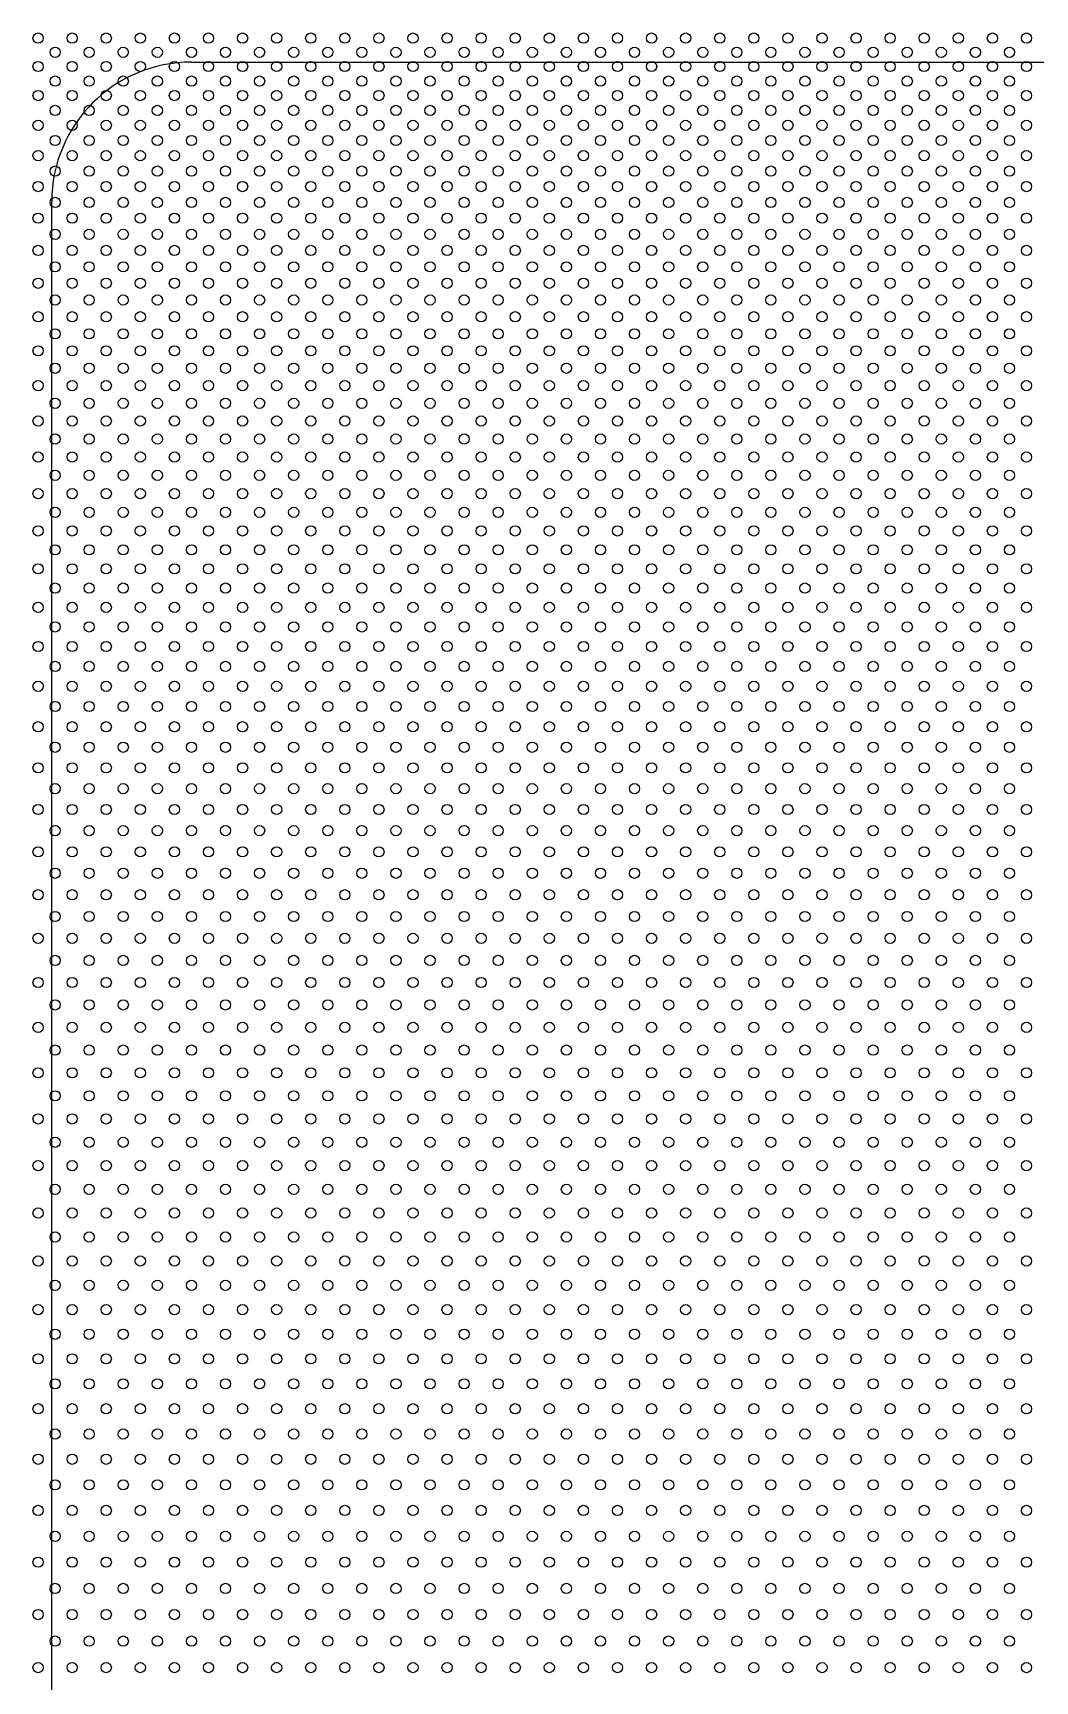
# Model space of a CAD drawing. Header units: millimetres. Extents: x -29.1 to 30.1, y -47.6 to 48.5.
# Drawn here: x -29.15 to 0.25, y 0.1 to 48.45 of the extents above; entities that cross this region are included whole.
import ezdxf

# ---------------------------------------------------------------- set-up
doc = ezdxf.new("R2010")
doc.units = ezdxf.units.MM

msp = doc.modelspace()

# ---------------------------------------------------------------- linework, layer by layer
at = {"color": 7, "linetype": 'Continuous'}
for p, q in [((-24.5, 47.6), (25.5, 47.6)), ((-28.6, -38.5), (-28.6, 43.5))]:
    msp.add_line(p, q, dxfattribs=at)
for centre in [(-29, 48.304), (-28, 48.304), (-27, 48.304), (-26, 48.304), (-25, 48.304), (-24, 48.304), (-23, 48.304), (-22, 48.304), (-21, 48.304), (-20, 48.304), (-19, 48.304), (-18, 48.304), (-17, 48.304), (-16, 48.304), (-15, 48.304), (-14, 48.304), (-13, 48.304), (-12, 48.304), (-11, 48.304), (-10, 48.304), (-9, 48.304), (-8, 48.304), (-7, 48.304), (-6, 48.304), (-5, 48.304), (-4, 48.304), (-3, 48.304), (-2, 48.304), (-1, 48.304), (0, 48.304), (-28.5, 47.88675), (-27.5, 47.88675), (-26.5, 47.88675), (-25.5, 47.88675), (-24.5, 47.88675), (-23.5, 47.88675), (-22.5, 47.88675), (-21.5, 47.88675), (-20.5, 47.88675), (-19.5, 47.88675), (-18.5, 47.88675), (-17.5, 47.88675), (-16.5, 47.88675), (-15.5, 47.88675), (-14.5, 47.88675), (-13.5, 47.88675), (-12.5, 47.88675), (-11.5, 47.88675), (-10.5, 47.88675), (-9.5, 47.88675), (-8.5, 47.88675), (-7.5, 47.88675), (-6.5, 47.88675), (-5.5, 47.88675), (-4.5, 47.88675), (-3.5, 47.88675), (-2.5, 47.88675), (-1.5, 47.88675), (-0.5, 47.88675), (-29, 47.4695), (-28, 47.4695), (-27, 47.4695), (-26, 47.4695), (-25, 47.4695), (-24, 47.4695), (-23, 47.4695), (-22, 47.4695), (-21, 47.4695), (-20, 47.4695), (-19, 47.4695), (-18, 47.4695), (-17, 47.4695), (-16, 47.4695), (-15, 47.4695), (-14, 47.4695), (-13, 47.4695), (-12, 47.4695), (-11, 47.4695), (-10, 47.4695), (-9, 47.4695), (-8, 47.4695), (-7, 47.4695), (-6, 47.4695), (-5, 47.4695), (-4, 47.4695), (-3, 47.4695), (-2, 47.4695), (-1, 47.4695), (0, 47.4695), (-28.5, 47.043), (-27.5, 47.043), (-26.5, 47.043), (-25.5, 47.043), (-24.5, 47.043), (-23.5, 47.043), (-22.5, 47.043), (-21.5, 47.043), (-20.5, 47.043), (-19.5, 47.043), (-18.5, 47.043), (-17.5, 47.043), (-16.5, 47.043), (-15.5, 47.043), (-14.5, 47.043), (-13.5, 47.043), (-12.5, 47.043), (-11.5, 47.043), (-10.5, 47.043), (-9.5, 47.043), (-8.5, 47.043), (-7.5, 47.043), (-6.5, 47.043), (-5.5, 47.043), (-4.5, 47.043), (-3.5, 47.043), (-2.5, 47.043), (-1.5, 47.043), (-0.5, 47.043), (-29, 46.6165), (-28, 46.6165), (-27, 46.6165), (-26, 46.6165), (-25, 46.6165), (-24, 46.6165), (-23, 46.6165), (-22, 46.6165), (-21, 46.6165), (-20, 46.6165), (-19, 46.6165), (-18, 46.6165), (-17, 46.6165), (-16, 46.6165), (-15, 46.6165), (-14, 46.6165), (-13, 46.6165), (-12, 46.6165), (-11, 46.6165), (-10, 46.6165), (-9, 46.6165), (-8, 46.6165), (-7, 46.6165), (-6, 46.6165), (-5, 46.6165), (-4, 46.6165), (-3, 46.6165), (-2, 46.6165), (-1, 46.6165), (0, 46.6165), (-28.5, 46.18075), (-27.5, 46.18075), (-26.5, 46.18075), (-25.5, 46.18075), (-24.5, 46.18075), (-23.5, 46.18075), (-22.5, 46.18075), (-21.5, 46.18075), (-20.5, 46.18075), (-19.5, 46.18075), (-18.5, 46.18075), (-17.5, 46.18075), (-16.5, 46.18075), (-15.5, 46.18075), (-14.5, 46.18075), (-13.5, 46.18075), (-12.5, 46.18075), (-11.5, 46.18075), (-10.5, 46.18075), (-9.5, 46.18075), (-8.5, 46.18075), (-7.5, 46.18075), (-6.5, 46.18075), (-5.5, 46.18075), (-4.5, 46.18075), (-3.5, 46.18075), (-2.5, 46.18075), (-1.5, 46.18075), (-0.5, 46.18075), (-29, 45.745), (-28, 45.745), (-27, 45.745), (-26, 45.745), (-25, 45.745), (-24, 45.745), (-23, 45.745), (-22, 45.745), (-21, 45.745), (-20, 45.745), (-19, 45.745), (-18, 45.745), (-17, 45.745), (-16, 45.745), (-15, 45.745), (-14, 45.745), (-13, 45.745), (-12, 45.745), (-11, 45.745), (-10, 45.745), (-9, 45.745), (-8, 45.745), (-7, 45.745), (-6, 45.745), (-5, 45.745), (-4, 45.745), (-3, 45.745), (-2, 45.745), (-1, 45.745), (0, 45.745), (-29, 44.855), (-28.5, 45.3), (-28, 44.855), (-27.5, 45.3), (-27, 44.855), (-26.5, 45.3), (-26, 44.855), (-25.5, 45.3), (-25, 44.855), (-24.5, 45.3), (-24, 44.855), (-23.5, 45.3), (-23, 44.855), (-22.5, 45.3), (-22, 44.855), (-21.5, 45.3), (-21, 44.855), (-20.5, 45.3), (-20, 44.855), (-19.5, 45.3), (-19, 44.855), (-18.5, 45.3), (-18, 44.855), (-17.5, 45.3), (-17, 44.855), (-16.5, 45.3), (-16, 44.855), (-15.5, 45.3), (-15, 44.855), (-14.5, 45.3), (-14, 44.855), (-13.5, 45.3), (-13, 44.855), (-12.5, 45.3), (-12, 44.855), (-11.5, 45.3), (-11, 44.855), (-10.5, 45.3), (-10, 44.855), (-9.5, 45.3), (-9, 44.855), (-8.5, 45.3), (-8, 44.855), (-7.5, 45.3), (-7, 44.855), (-6.5, 45.3), (-6, 44.855), (-5.5, 45.3), (-5, 44.855), (-4.5, 45.3), (-4, 44.855), (-3.5, 45.3), (-3, 44.855), (-2.5, 45.3), (-2, 44.855), (-1.5, 45.3), (-1, 44.855), (-0.5, 45.3), (0, 44.855), (-28.5, 44.40075), (-27.5, 44.40075), (-26.5, 44.40075), (-25.5, 44.40075), (-24.5, 44.40075), (-23.5, 44.40075), (-22.5, 44.40075), (-21.5, 44.40075), (-20.5, 44.40075), (-19.5, 44.40075), (-18.5, 44.40075), (-17.5, 44.40075), (-16.5, 44.40075), (-15.5, 44.40075), (-14.5, 44.40075), (-13.5, 44.40075), (-12.5, 44.40075), (-11.5, 44.40075), (-10.5, 44.40075), (-9.5, 44.40075), (-8.5, 44.40075), (-7.5, 44.40075), (-6.5, 44.40075), (-5.5, 44.40075), (-4.5, 44.40075), (-3.5, 44.40075), (-2.5, 44.40075), (-1.5, 44.40075), (-0.5, 44.40075), (-29, 43.9465), (-28, 43.9465), (-27, 43.9465), (-26, 43.9465), (-25, 43.9465), (-24, 43.9465), (-23, 43.9465), (-22, 43.9465), (-21, 43.9465), (-20, 43.9465), (-19, 43.9465), (-18, 43.9465), (-17, 43.9465), (-16, 43.9465), (-15, 43.9465), (-14, 43.9465), (-13, 43.9465), (-12, 43.9465), (-11, 43.9465), (-10, 43.9465), (-9, 43.9465), (-8, 43.9465), (-7, 43.9465), (-6, 43.9465), (-5, 43.9465), (-4, 43.9465), (-3, 43.9465), (-2, 43.9465), (-1, 43.9465), (0, 43.9465), (-28.5, 43.483), (-27.5, 43.483), (-26.5, 43.483), (-25.5, 43.483), (-24.5, 43.483), (-23.5, 43.483), (-22.5, 43.483), (-21.5, 43.483), (-20.5, 43.483), (-19.5, 43.483), (-18.5, 43.483), (-17.5, 43.483), (-16.5, 43.483), (-15.5, 43.483), (-14.5, 43.483), (-13.5, 43.483), (-12.5, 43.483), (-11.5, 43.483), (-10.5, 43.483), (-9.5, 43.483), (-8.5, 43.483), (-7.5, 43.483), (-6.5, 43.483), (-5.5, 43.483), (-4.5, 43.483), (-3.5, 43.483), (-2.5, 43.483), (-1.5, 43.483), (-0.5, 43.483), (-29, 43.0195), (-28, 43.0195), (-27, 43.0195), (-26, 43.0195), (-25, 43.0195), (-24, 43.0195), (-23, 43.0195), (-22, 43.0195), (-21, 43.0195), (-20, 43.0195), (-19, 43.0195), (-18, 43.0195), (-17, 43.0195), (-16, 43.0195), (-15, 43.0195), (-14, 43.0195), (-13, 43.0195), (-12, 43.0195), (-11, 43.0195), (-10, 43.0195), (-9, 43.0195), (-8, 43.0195), (-7, 43.0195), (-6, 43.0195), (-5, 43.0195), (-4, 43.0195), (-3, 43.0195), (-2, 43.0195), (-1, 43.0195), (0, 43.0195), (-28.5, 42.54675), (-27.5, 42.54675), (-26.5, 42.54675), (-25.5, 42.54675), (-24.5, 42.54675), (-23.5, 42.54675), (-22.5, 42.54675), (-21.5, 42.54675), (-20.5, 42.54675), (-19.5, 42.54675), (-18.5, 42.54675), (-17.5, 42.54675), (-16.5, 42.54675), (-15.5, 42.54675), (-14.5, 42.54675), (-13.5, 42.54675), (-12.5, 42.54675), (-11.5, 42.54675), (-10.5, 42.54675), (-9.5, 42.54675), (-8.5, 42.54675), (-7.5, 42.54675), (-6.5, 42.54675), (-5.5, 42.54675), (-4.5, 42.54675), (-3.5, 42.54675), (-2.5, 42.54675), (-1.5, 42.54675), (-0.5, 42.54675), (-29, 42.074), (-28, 42.074), (-27, 42.074), (-26, 42.074), (-25, 42.074), (-24, 42.074), (-23, 42.074), (-22, 42.074), (-21, 42.074), (-20, 42.074), (-19, 42.074), (-18, 42.074), (-17, 42.074), (-16, 42.074), (-15, 42.074), (-14, 42.074), (-13, 42.074), (-12, 42.074), (-11, 42.074), (-10, 42.074), (-9, 42.074), (-8, 42.074), (-7, 42.074), (-6, 42.074), (-5, 42.074), (-4, 42.074), (-3, 42.074), (-2, 42.074), (-1, 42.074), (0, 42.074), (-28.5, 41.592), (-27.5, 41.592), (-26.5, 41.592), (-25.5, 41.592), (-24.5, 41.592), (-23.5, 41.592), (-22.5, 41.592), (-21.5, 41.592), (-20.5, 41.592), (-19.5, 41.592), (-18.5, 41.592), (-17.5, 41.592), (-16.5, 41.592), (-15.5, 41.592), (-14.5, 41.592), (-13.5, 41.592), (-12.5, 41.592), (-11.5, 41.592), (-10.5, 41.592), (-9.5, 41.592), (-8.5, 41.592), (-7.5, 41.592), (-6.5, 41.592), (-5.5, 41.592), (-4.5, 41.592), (-3.5, 41.592), (-2.5, 41.592), (-1.5, 41.592), (-0.5, 41.592), (-29, 41.11), (-28, 41.11), (-27, 41.11), (-26, 41.11), (-25, 41.11), (-24, 41.11), (-23, 41.11), (-22, 41.11), (-21, 41.11), (-20, 41.11), (-19, 41.11), (-18, 41.11), (-17, 41.11), (-16, 41.11), (-15, 41.11), (-14, 41.11), (-13, 41.11), (-12, 41.11), (-11, 41.11), (-10, 41.11), (-9, 41.11), (-8, 41.11), (-7, 41.11), (-6, 41.11), (-5, 41.11), (-4, 41.11), (-3, 41.11), (-2, 41.11), (-1, 41.11), (0, 41.11), (-28.5, 40.61875), (-27.5, 40.61875), (-26.5, 40.61875), (-25.5, 40.61875), (-24.5, 40.61875), (-23.5, 40.61875), (-22.5, 40.61875), (-21.5, 40.61875), (-20.5, 40.61875), (-19.5, 40.61875), (-18.5, 40.61875), (-17.5, 40.61875), (-16.5, 40.61875), (-15.5, 40.61875), (-14.5, 40.61875), (-13.5, 40.61875), (-12.5, 40.61875), (-11.5, 40.61875), (-10.5, 40.61875), (-9.5, 40.61875), (-8.5, 40.61875), (-7.5, 40.61875), (-6.5, 40.61875), (-5.5, 40.61875), (-4.5, 40.61875), (-3.5, 40.61875), (-2.5, 40.61875), (-1.5, 40.61875), (-0.5, 40.61875), (-29, 40.1275), (-28, 40.1275), (-27, 40.1275), (-26, 40.1275), (-25, 40.1275), (-24, 40.1275), (-23, 40.1275), (-22, 40.1275), (-21, 40.1275), (-20, 40.1275), (-19, 40.1275), (-18, 40.1275), (-17, 40.1275), (-16, 40.1275), (-15, 40.1275), (-14, 40.1275), (-13, 40.1275), (-12, 40.1275), (-11, 40.1275), (-10, 40.1275), (-9, 40.1275), (-8, 40.1275), (-7, 40.1275), (-6, 40.1275), (-5, 40.1275), (-4, 40.1275), (-3, 40.1275), (-2, 40.1275), (-1, 40.1275), (0, 40.1275), (-28.5, 39.627), (-27.5, 39.627), (-26.5, 39.627), (-25.5, 39.627), (-24.5, 39.627), (-23.5, 39.627), (-22.5, 39.627), (-21.5, 39.627), (-20.5, 39.627), (-19.5, 39.627), (-18.5, 39.627), (-17.5, 39.627), (-16.5, 39.627), (-15.5, 39.627), (-14.5, 39.627), (-13.5, 39.627), (-12.5, 39.627), (-11.5, 39.627), (-10.5, 39.627), (-9.5, 39.627), (-8.5, 39.627), (-7.5, 39.627), (-6.5, 39.627), (-5.5, 39.627), (-4.5, 39.627), (-3.5, 39.627), (-2.5, 39.627), (-1.5, 39.627), (-0.5, 39.627), (-29, 39.1265), (-28, 39.1265), (-27, 39.1265), (-26, 39.1265), (-25, 39.1265), (-24, 39.1265), (-23, 39.1265), (-22, 39.1265), (-21, 39.1265), (-20, 39.1265), (-19, 39.1265), (-18, 39.1265), (-17, 39.1265), (-16, 39.1265), (-15, 39.1265), (-14, 39.1265), (-13, 39.1265), (-12, 39.1265), (-11, 39.1265), (-10, 39.1265), (-9, 39.1265), (-8, 39.1265), (-7, 39.1265), (-6, 39.1265), (-5, 39.1265), (-4, 39.1265), (-3, 39.1265), (-2, 39.1265), (-1, 39.1265), (0, 39.1265), (-28.5, 38.61675), (-27.5, 38.61675), (-26.5, 38.61675), (-25.5, 38.61675), (-24.5, 38.61675), (-23.5, 38.61675), (-22.5, 38.61675), (-21.5, 38.61675), (-20.5, 38.61675), (-19.5, 38.61675), (-18.5, 38.61675), (-17.5, 38.61675), (-16.5, 38.61675), (-15.5, 38.61675), (-14.5, 38.61675), (-13.5, 38.61675), (-12.5, 38.61675), (-11.5, 38.61675), (-10.5, 38.61675), (-9.5, 38.61675), (-8.5, 38.61675), (-7.5, 38.61675), (-6.5, 38.61675), (-5.5, 38.61675), (-4.5, 38.61675), (-3.5, 38.61675), (-2.5, 38.61675), (-1.5, 38.61675), (-0.5, 38.61675), (-29, 38.107), (-28, 38.107), (-27, 38.107), (-26, 38.107), (-25, 38.107), (-24, 38.107), (-23, 38.107), (-22, 38.107), (-21, 38.107), (-20, 38.107), (-19, 38.107), (-18, 38.107), (-17, 38.107), (-16, 38.107), (-15, 38.107), (-14, 38.107), (-13, 38.107), (-12, 38.107), (-11, 38.107), (-10, 38.107), (-9, 38.107), (-8, 38.107), (-7, 38.107), (-6, 38.107), (-5, 38.107), (-4, 38.107), (-3, 38.107), (-2, 38.107), (-1, 38.107), (0, 38.107), (-28.5, 37.588), (-27.5, 37.588), (-26.5, 37.588), (-25.5, 37.588), (-24.5, 37.588), (-23.5, 37.588), (-22.5, 37.588), (-21.5, 37.588), (-20.5, 37.588), (-19.5, 37.588), (-18.5, 37.588), (-17.5, 37.588), (-16.5, 37.588), (-15.5, 37.588), (-14.5, 37.588), (-13.5, 37.588), (-12.5, 37.588), (-11.5, 37.588), (-10.5, 37.588), (-9.5, 37.588), (-8.5, 37.588), (-7.5, 37.588), (-6.5, 37.588), (-5.5, 37.588), (-4.5, 37.588), (-3.5, 37.588), (-2.5, 37.588), (-1.5, 37.588), (-0.5, 37.588), (-29, 37.069), (-28, 37.069), (-27, 37.069), (-26, 37.069), (-25, 37.069), (-24, 37.069), (-23, 37.069), (-22, 37.069), (-21, 37.069), (-20, 37.069), (-19, 37.069), (-18, 37.069), (-17, 37.069), (-16, 37.069), (-15, 37.069), (-14, 37.069), (-13, 37.069), (-12, 37.069), (-11, 37.069), (-10, 37.069), (-9, 37.069), (-8, 37.069), (-7, 37.069), (-6, 37.069), (-5, 37.069), (-4, 37.069), (-3, 37.069), (-2, 37.069), (-1, 37.069), (0, 37.069), (-28.5, 36.54075), (-27.5, 36.54075), (-26.5, 36.54075), (-25.5, 36.54075), (-24.5, 36.54075), (-23.5, 36.54075), (-22.5, 36.54075), (-21.5, 36.54075), (-20.5, 36.54075), (-19.5, 36.54075), (-18.5, 36.54075), (-17.5, 36.54075), (-16.5, 36.54075), (-15.5, 36.54075), (-14.5, 36.54075), (-13.5, 36.54075), (-12.5, 36.54075), (-11.5, 36.54075), (-10.5, 36.54075), (-9.5, 36.54075), (-8.5, 36.54075), (-7.5, 36.54075), (-6.5, 36.54075), (-5.5, 36.54075), (-4.5, 36.54075), (-3.5, 36.54075), (-2.5, 36.54075), (-1.5, 36.54075), (-0.5, 36.54075), (-29, 36.0125), (-28, 36.0125), (-27, 36.0125), (-26, 36.0125), (-25, 36.0125), (-24, 36.0125), (-23, 36.0125), (-22, 36.0125), (-21, 36.0125), (-20, 36.0125), (-19, 36.0125), (-18, 36.0125), (-17, 36.0125), (-16, 36.0125), (-15, 36.0125), (-14, 36.0125), (-13, 36.0125), (-12, 36.0125), (-11, 36.0125), (-10, 36.0125), (-9, 36.0125), (-8, 36.0125), (-7, 36.0125), (-6, 36.0125), (-5, 36.0125), (-4, 36.0125), (-3, 36.0125), (-2, 36.0125), (-1, 36.0125), (0, 36.0125), (-28.5, 35.475), (-27.5, 35.475), (-26.5, 35.475), (-25.5, 35.475), (-24.5, 35.475), (-23.5, 35.475), (-22.5, 35.475), (-21.5, 35.475), (-20.5, 35.475), (-19.5, 35.475), (-18.5, 35.475), (-17.5, 35.475), (-16.5, 35.475), (-15.5, 35.475), (-14.5, 35.475), (-13.5, 35.475), (-12.5, 35.475), (-11.5, 35.475), (-10.5, 35.475), (-9.5, 35.475), (-8.5, 35.475), (-7.5, 35.475), (-6.5, 35.475), (-5.5, 35.475), (-4.5, 35.475), (-3.5, 35.475), (-2.5, 35.475), (-1.5, 35.475), (-0.5, 35.475), (-29, 34.9375), (-28, 34.9375), (-27, 34.9375), (-26, 34.9375), (-25, 34.9375), (-24, 34.9375), (-23, 34.9375), (-22, 34.9375), (-21, 34.9375), (-20, 34.9375), (-19, 34.9375), (-18, 34.9375), (-17, 34.9375), (-16, 34.9375), (-15, 34.9375), (-14, 34.9375), (-13, 34.9375), (-12, 34.9375), (-11, 34.9375), (-10, 34.9375), (-9, 34.9375), (-8, 34.9375), (-7, 34.9375), (-6, 34.9375), (-5, 34.9375), (-4, 34.9375), (-3, 34.9375), (-2, 34.9375), (-1, 34.9375), (0, 34.9375), (-28.5, 34.39075), (-27.5, 34.39075), (-26.5, 34.39075), (-25.5, 34.39075), (-24.5, 34.39075), (-23.5, 34.39075), (-22.5, 34.39075), (-21.5, 34.39075), (-20.5, 34.39075), (-19.5, 34.39075), (-18.5, 34.39075), (-17.5, 34.39075), (-16.5, 34.39075), (-15.5, 34.39075), (-14.5, 34.39075), (-13.5, 34.39075), (-12.5, 34.39075), (-11.5, 34.39075), (-10.5, 34.39075), (-9.5, 34.39075), (-8.5, 34.39075), (-7.5, 34.39075), (-6.5, 34.39075), (-5.5, 34.39075), (-4.5, 34.39075), (-3.5, 34.39075), (-2.5, 34.39075), (-1.5, 34.39075), (-0.5, 34.39075), (-29, 33.844), (-28, 33.844), (-27, 33.844), (-26, 33.844), (-25, 33.844), (-24, 33.844), (-23, 33.844), (-22, 33.844), (-21, 33.844), (-20, 33.844), (-19, 33.844), (-18, 33.844), (-17, 33.844), (-16, 33.844), (-15, 33.844), (-14, 33.844), (-13, 33.844), (-12, 33.844), (-11, 33.844), (-10, 33.844), (-9, 33.844), (-8, 33.844), (-7, 33.844), (-6, 33.844), (-5, 33.844), (-4, 33.844), (-3, 33.844), (-2, 33.844), (-1, 33.844), (0, 33.844), (-28.5, 33.288), (-27.5, 33.288), (-26.5, 33.288), (-25.5, 33.288), (-24.5, 33.288), (-23.5, 33.288), (-22.5, 33.288), (-21.5, 33.288), (-20.5, 33.288), (-19.5, 33.288), (-18.5, 33.288), (-17.5, 33.288), (-16.5, 33.288), (-15.5, 33.288), (-14.5, 33.288), (-13.5, 33.288), (-12.5, 33.288), (-11.5, 33.288), (-10.5, 33.288), (-9.5, 33.288), (-8.5, 33.288), (-7.5, 33.288), (-6.5, 33.288), (-5.5, 33.288), (-4.5, 33.288), (-3.5, 33.288), (-2.5, 33.288), (-1.5, 33.288), (-0.5, 33.288), (-29, 32.732), (-28, 32.732), (-27, 32.732), (-26, 32.732), (-25, 32.732), (-24, 32.732), (-23, 32.732), (-22, 32.732), (-21, 32.732), (-20, 32.732), (-19, 32.732), (-18, 32.732), (-17, 32.732), (-16, 32.732), (-15, 32.732), (-14, 32.732), (-13, 32.732), (-12, 32.732), (-11, 32.732), (-10, 32.732), (-9, 32.732), (-8, 32.732), (-7, 32.732), (-6, 32.732), (-5, 32.732), (-4, 32.732), (-3, 32.732), (-2, 32.732), (-1, 32.732), (0, 32.732), (-28.5, 32.16675), (-27.5, 32.16675), (-26.5, 32.16675), (-25.5, 32.16675), (-24.5, 32.16675), (-23.5, 32.16675), (-22.5, 32.16675), (-21.5, 32.16675), (-20.5, 32.16675), (-19.5, 32.16675), (-18.5, 32.16675), (-17.5, 32.16675), (-16.5, 32.16675), (-15.5, 32.16675), (-14.5, 32.16675), (-13.5, 32.16675), (-12.5, 32.16675), (-11.5, 32.16675), (-10.5, 32.16675), (-9.5, 32.16675), (-8.5, 32.16675), (-7.5, 32.16675), (-6.5, 32.16675), (-5.5, 32.16675), (-4.5, 32.16675), (-3.5, 32.16675), (-2.5, 32.16675), (-1.5, 32.16675), (-0.5, 32.16675), (-29, 31.6015), (-28, 31.6015), (-27, 31.6015), (-26, 31.6015), (-25, 31.6015), (-24, 31.6015), (-23, 31.6015), (-22, 31.6015), (-21, 31.6015), (-20, 31.6015), (-19, 31.6015), (-18, 31.6015), (-17, 31.6015), (-16, 31.6015), (-15, 31.6015), (-14, 31.6015), (-13, 31.6015), (-12, 31.6015), (-11, 31.6015), (-10, 31.6015), (-9, 31.6015), (-8, 31.6015), (-7, 31.6015), (-6, 31.6015), (-5, 31.6015), (-4, 31.6015), (-3, 31.6015), (-2, 31.6015), (-1, 31.6015), (0, 31.6015), (-28.5, 31.027), (-27.5, 31.027), (-26.5, 31.027), (-25.5, 31.027), (-24.5, 31.027), (-23.5, 31.027), (-22.5, 31.027), (-21.5, 31.027), (-20.5, 31.027), (-19.5, 31.027), (-18.5, 31.027), (-17.5, 31.027), (-16.5, 31.027), (-15.5, 31.027), (-14.5, 31.027), (-13.5, 31.027), (-12.5, 31.027), (-11.5, 31.027), (-10.5, 31.027), (-9.5, 31.027), (-8.5, 31.027), (-7.5, 31.027), (-6.5, 31.027), (-5.5, 31.027), (-4.5, 31.027), (-3.5, 31.027), (-2.5, 31.027), (-1.5, 31.027), (-0.5, 31.027), (-29, 30.4525), (-28, 30.4525), (-27, 30.4525), (-26, 30.4525), (-25, 30.4525), (-24, 30.4525), (-23, 30.4525), (-22, 30.4525), (-21, 30.4525), (-20, 30.4525), (-19, 30.4525), (-18, 30.4525), (-17, 30.4525), (-16, 30.4525), (-15, 30.4525), (-14, 30.4525), (-13, 30.4525), (-12, 30.4525), (-11, 30.4525), (-10, 30.4525), (-9, 30.4525), (-8, 30.4525), (-7, 30.4525), (-6, 30.4525), (-5, 30.4525), (-4, 30.4525), (-3, 30.4525), (-2, 30.4525), (-1, 30.4525), (0, 30.4525), (-28.5, 29.86875), (-27.5, 29.86875), (-26.5, 29.86875), (-25.5, 29.86875), (-24.5, 29.86875), (-23.5, 29.86875), (-22.5, 29.86875), (-21.5, 29.86875), (-20.5, 29.86875), (-19.5, 29.86875), (-18.5, 29.86875), (-17.5, 29.86875), (-16.5, 29.86875), (-15.5, 29.86875), (-14.5, 29.86875), (-13.5, 29.86875), (-12.5, 29.86875), (-11.5, 29.86875), (-10.5, 29.86875), (-9.5, 29.86875), (-8.5, 29.86875), (-7.5, 29.86875), (-6.5, 29.86875), (-5.5, 29.86875), (-4.5, 29.86875), (-3.5, 29.86875), (-2.5, 29.86875), (-1.5, 29.86875), (-0.5, 29.86875), (-29, 29.285), (-28, 29.285), (-27, 29.285), (-26, 29.285), (-25, 29.285), (-24, 29.285), (-23, 29.285), (-22, 29.285), (-21, 29.285), (-20, 29.285), (-19, 29.285), (-18, 29.285), (-17, 29.285), (-16, 29.285), (-15, 29.285), (-14, 29.285), (-13, 29.285), (-12, 29.285), (-11, 29.285), (-10, 29.285), (-9, 29.285), (-8, 29.285), (-7, 29.285), (-6, 29.285), (-5, 29.285), (-4, 29.285), (-3, 29.285), (-2, 29.285), (-1, 29.285), (0, 29.285), (-28.5, 28.692), (-27.5, 28.692), (-26.5, 28.692), (-25.5, 28.692), (-24.5, 28.692), (-23.5, 28.692), (-22.5, 28.692), (-21.5, 28.692), (-20.5, 28.692), (-19.5, 28.692), (-18.5, 28.692), (-17.5, 28.692), (-16.5, 28.692), (-15.5, 28.692), (-14.5, 28.692), (-13.5, 28.692), (-12.5, 28.692), (-11.5, 28.692), (-10.5, 28.692), (-9.5, 28.692), (-8.5, 28.692), (-7.5, 28.692), (-6.5, 28.692), (-5.5, 28.692), (-4.5, 28.692), (-3.5, 28.692), (-2.5, 28.692), (-1.5, 28.692), (-0.5, 28.692), (-29, 28.099), (-28, 28.099), (-27, 28.099), (-26, 28.099), (-25, 28.099), (-24, 28.099), (-23, 28.099), (-22, 28.099), (-21, 28.099), (-20, 28.099), (-19, 28.099), (-18, 28.099), (-17, 28.099), (-16, 28.099), (-15, 28.099), (-14, 28.099), (-13, 28.099), (-12, 28.099), (-11, 28.099), (-10, 28.099), (-9, 28.099), (-8, 28.099), (-7, 28.099), (-6, 28.099), (-5, 28.099), (-4, 28.099), (-3, 28.099), (-2, 28.099), (-1, 28.099), (0, 28.099), (-28.5, 27.49675), (-27.5, 27.49675), (-26.5, 27.49675), (-25.5, 27.49675), (-24.5, 27.49675), (-23.5, 27.49675), (-22.5, 27.49675), (-21.5, 27.49675), (-20.5, 27.49675), (-19.5, 27.49675), (-18.5, 27.49675), (-17.5, 27.49675), (-16.5, 27.49675), (-15.5, 27.49675), (-14.5, 27.49675), (-13.5, 27.49675), (-12.5, 27.49675), (-11.5, 27.49675), (-10.5, 27.49675), (-9.5, 27.49675), (-8.5, 27.49675), (-7.5, 27.49675), (-6.5, 27.49675), (-5.5, 27.49675), (-4.5, 27.49675), (-3.5, 27.49675), (-2.5, 27.49675), (-1.5, 27.49675), (-0.5, 27.49675), (-29, 26.8945), (-28, 26.8945), (-27, 26.8945), (-26, 26.8945), (-25, 26.8945), (-24, 26.8945), (-23, 26.8945), (-22, 26.8945), (-21, 26.8945), (-20, 26.8945), (-19, 26.8945), (-18, 26.8945), (-17, 26.8945), (-16, 26.8945), (-15, 26.8945), (-14, 26.8945), (-13, 26.8945), (-12, 26.8945), (-11, 26.8945), (-10, 26.8945), (-9, 26.8945), (-8, 26.8945), (-7, 26.8945), (-6, 26.8945), (-5, 26.8945), (-4, 26.8945), (-3, 26.8945), (-2, 26.8945), (-1, 26.8945), (0, 26.8945), (-28.5, 26.283), (-27.5, 26.283), (-26.5, 26.283), (-25.5, 26.283), (-24.5, 26.283), (-23.5, 26.283), (-22.5, 26.283), (-21.5, 26.283), (-20.5, 26.283), (-19.5, 26.283), (-18.5, 26.283), (-17.5, 26.283), (-16.5, 26.283), (-15.5, 26.283), (-14.5, 26.283), (-13.5, 26.283), (-12.5, 26.283), (-11.5, 26.283), (-10.5, 26.283), (-9.5, 26.283), (-8.5, 26.283), (-7.5, 26.283), (-6.5, 26.283), (-5.5, 26.283), (-4.5, 26.283), (-3.5, 26.283), (-2.5, 26.283), (-1.5, 26.283), (-0.5, 26.283), (-29, 25.6715), (-28, 25.6715), (-27, 25.6715), (-26, 25.6715), (-25, 25.6715), (-24, 25.6715), (-23, 25.6715), (-22, 25.6715), (-21, 25.6715), (-20, 25.6715), (-19, 25.6715), (-18, 25.6715), (-17, 25.6715), (-16, 25.6715), (-15, 25.6715), (-14, 25.6715), (-13, 25.6715), (-12, 25.6715), (-11, 25.6715), (-10, 25.6715), (-9, 25.6715), (-8, 25.6715), (-7, 25.6715), (-6, 25.6715), (-5, 25.6715), (-4, 25.6715), (-3, 25.6715), (-2, 25.6715), (-1, 25.6715), (0, 25.6715), (-28.5, 25.05075), (-27.5, 25.05075), (-26.5, 25.05075), (-25.5, 25.05075), (-24.5, 25.05075), (-23.5, 25.05075), (-22.5, 25.05075), (-21.5, 25.05075), (-20.5, 25.05075), (-19.5, 25.05075), (-18.5, 25.05075), (-17.5, 25.05075), (-16.5, 25.05075), (-15.5, 25.05075), (-14.5, 25.05075), (-13.5, 25.05075), (-12.5, 25.05075), (-11.5, 25.05075), (-10.5, 25.05075), (-9.5, 25.05075), (-8.5, 25.05075), (-7.5, 25.05075), (-6.5, 25.05075), (-5.5, 25.05075), (-4.5, 25.05075), (-3.5, 25.05075), (-2.5, 25.05075), (-1.5, 25.05075), (-0.5, 25.05075), (-29, 24.43), (-28, 24.43), (-27, 24.43), (-26, 24.43), (-25, 24.43), (-24, 24.43), (-23, 24.43), (-22, 24.43), (-21, 24.43), (-20, 24.43), (-19, 24.43), (-18, 24.43), (-17, 24.43), (-16, 24.43), (-15, 24.43), (-14, 24.43), (-13, 24.43), (-12, 24.43), (-11, 24.43), (-10, 24.43), (-9, 24.43), (-8, 24.43), (-7, 24.43), (-6, 24.43), (-5, 24.43), (-4, 24.43), (-3, 24.43), (-2, 24.43), (-1, 24.43), (0, 24.43), (-28.5, 23.8), (-27.5, 23.8), (-26.5, 23.8), (-25.5, 23.8), (-24.5, 23.8), (-23.5, 23.8), (-22.5, 23.8), (-21.5, 23.8), (-20.5, 23.8), (-19.5, 23.8), (-18.5, 23.8), (-17.5, 23.8), (-16.5, 23.8), (-15.5, 23.8), (-14.5, 23.8), (-13.5, 23.8), (-12.5, 23.8), (-11.5, 23.8), (-10.5, 23.8), (-9.5, 23.8), (-8.5, 23.8), (-7.5, 23.8), (-6.5, 23.8), (-5.5, 23.8), (-4.5, 23.8), (-3.5, 23.8), (-2.5, 23.8), (-1.5, 23.8), (-0.5, 23.8), (-29, 23.17), (-28, 23.17), (-27, 23.17), (-26, 23.17), (-25, 23.17), (-24, 23.17), (-23, 23.17), (-22, 23.17), (-21, 23.17), (-20, 23.17), (-19, 23.17), (-18, 23.17), (-17, 23.17), (-16, 23.17), (-15, 23.17), (-14, 23.17), (-13, 23.17), (-12, 23.17), (-11, 23.17), (-10, 23.17), (-9, 23.17), (-8, 23.17), (-7, 23.17), (-6, 23.17), (-5, 23.17), (-4, 23.17), (-3, 23.17), (-2, 23.17), (-1, 23.17), (0, 23.17), (-28.5, 22.53075), (-27.5, 22.53075), (-26.5, 22.53075), (-25.5, 22.53075), (-24.5, 22.53075), (-23.5, 22.53075), (-22.5, 22.53075), (-21.5, 22.53075), (-20.5, 22.53075), (-19.5, 22.53075), (-18.5, 22.53075), (-17.5, 22.53075), (-16.5, 22.53075), (-15.5, 22.53075), (-14.5, 22.53075), (-13.5, 22.53075), (-12.5, 22.53075), (-11.5, 22.53075), (-10.5, 22.53075), (-9.5, 22.53075), (-8.5, 22.53075), (-7.5, 22.53075), (-6.5, 22.53075), (-5.5, 22.53075), (-4.5, 22.53075), (-3.5, 22.53075), (-2.5, 22.53075), (-1.5, 22.53075), (-0.5, 22.53075), (-29, 21.8915), (-28, 21.8915), (-27, 21.8915), (-26, 21.8915), (-25, 21.8915), (-24, 21.8915), (-23, 21.8915), (-22, 21.8915), (-21, 21.8915), (-20, 21.8915), (-19, 21.8915), (-18, 21.8915), (-17, 21.8915), (-16, 21.8915), (-15, 21.8915), (-14, 21.8915), (-13, 21.8915), (-12, 21.8915), (-11, 21.8915), (-10, 21.8915), (-9, 21.8915), (-8, 21.8915), (-7, 21.8915), (-6, 21.8915), (-5, 21.8915), (-4, 21.8915), (-3, 21.8915), (-2, 21.8915), (-1, 21.8915), (0, 21.8915), (-28.5, 21.243), (-27.5, 21.243), (-26.5, 21.243), (-25.5, 21.243), (-24.5, 21.243), (-23.5, 21.243), (-22.5, 21.243), (-21.5, 21.243), (-20.5, 21.243), (-19.5, 21.243), (-18.5, 21.243), (-17.5, 21.243), (-16.5, 21.243), (-15.5, 21.243), (-14.5, 21.243), (-13.5, 21.243), (-12.5, 21.243), (-11.5, 21.243), (-10.5, 21.243), (-9.5, 21.243), (-8.5, 21.243), (-7.5, 21.243), (-6.5, 21.243), (-5.5, 21.243), (-4.5, 21.243), (-3.5, 21.243), (-2.5, 21.243), (-1.5, 21.243), (-0.5, 21.243), (-29, 20.5945), (-28, 20.5945), (-27, 20.5945), (-26, 20.5945), (-25, 20.5945), (-24, 20.5945), (-23, 20.5945), (-22, 20.5945), (-21, 20.5945), (-20, 20.5945), (-19, 20.5945), (-18, 20.5945), (-17, 20.5945), (-16, 20.5945), (-15, 20.5945), (-14, 20.5945), (-13, 20.5945), (-12, 20.5945), (-11, 20.5945), (-10, 20.5945), (-9, 20.5945), (-8, 20.5945), (-7, 20.5945), (-6, 20.5945), (-5, 20.5945), (-4, 20.5945), (-3, 20.5945), (-2, 20.5945), (-1, 20.5945), (0, 20.5945), (-28.5, 19.93675), (-27.5, 19.93675), (-26.5, 19.93675), (-25.5, 19.93675), (-24.5, 19.93675), (-23.5, 19.93675), (-22.5, 19.93675), (-21.5, 19.93675), (-20.5, 19.93675), (-19.5, 19.93675), (-18.5, 19.93675), (-17.5, 19.93675), (-16.5, 19.93675), (-15.5, 19.93675), (-14.5, 19.93675), (-13.5, 19.93675), (-12.5, 19.93675), (-11.5, 19.93675), (-10.5, 19.93675), (-9.5, 19.93675), (-8.5, 19.93675), (-7.5, 19.93675), (-6.5, 19.93675), (-5.5, 19.93675), (-4.5, 19.93675), (-3.5, 19.93675), (-2.5, 19.93675), (-1.5, 19.93675), (-0.5, 19.93675), (-29, 19.279), (-28, 19.279), (-27, 19.279), (-26, 19.279), (-25, 19.279), (-24, 19.279), (-23, 19.279), (-22, 19.279), (-21, 19.279), (-20, 19.279), (-19, 19.279), (-18, 19.279), (-17, 19.279), (-16, 19.279), (-15, 19.279), (-14, 19.279), (-13, 19.279), (-12, 19.279), (-11, 19.279), (-10, 19.279), (-9, 19.279), (-8, 19.279), (-7, 19.279), (-6, 19.279), (-5, 19.279), (-4, 19.279), (-3, 19.279), (-2, 19.279), (-1, 19.279), (0, 19.279), (-28.5, 18.612), (-27.5, 18.612), (-26.5, 18.612), (-25.5, 18.612), (-24.5, 18.612), (-23.5, 18.612), (-22.5, 18.612), (-21.5, 18.612), (-20.5, 18.612), (-19.5, 18.612), (-18.5, 18.612), (-17.5, 18.612), (-16.5, 18.612), (-15.5, 18.612), (-14.5, 18.612), (-13.5, 18.612), (-12.5, 18.612), (-11.5, 18.612), (-10.5, 18.612), (-9.5, 18.612), (-8.5, 18.612), (-7.5, 18.612), (-6.5, 18.612), (-5.5, 18.612), (-4.5, 18.612), (-3.5, 18.612), (-2.5, 18.612), (-1.5, 18.612), (-0.5, 18.612), (-29, 17.945), (-28, 17.945), (-27, 17.945), (-26, 17.945), (-25, 17.945), (-24, 17.945), (-23, 17.945), (-22, 17.945), (-21, 17.945), (-20, 17.945), (-19, 17.945), (-18, 17.945), (-17, 17.945), (-16, 17.945), (-15, 17.945), (-14, 17.945), (-13, 17.945), (-12, 17.945), (-11, 17.945), (-10, 17.945), (-9, 17.945), (-8, 17.945), (-7, 17.945), (-6, 17.945), (-5, 17.945), (-4, 17.945), (-3, 17.945), (-2, 17.945), (-1, 17.945), (0, 17.945), (-28.5, 17.26875), (-27.5, 17.26875), (-26.5, 17.26875), (-25.5, 17.26875), (-24.5, 17.26875), (-23.5, 17.26875), (-22.5, 17.26875), (-21.5, 17.26875), (-20.5, 17.26875), (-19.5, 17.26875), (-18.5, 17.26875), (-17.5, 17.26875), (-16.5, 17.26875), (-15.5, 17.26875), (-14.5, 17.26875), (-13.5, 17.26875), (-12.5, 17.26875), (-11.5, 17.26875), (-10.5, 17.26875), (-9.5, 17.26875), (-8.5, 17.26875), (-7.5, 17.26875), (-6.5, 17.26875), (-5.5, 17.26875), (-4.5, 17.26875), (-3.5, 17.26875), (-2.5, 17.26875), (-1.5, 17.26875), (-0.5, 17.26875), (-29, 16.5925), (-28, 16.5925), (-27, 16.5925), (-26, 16.5925), (-25, 16.5925), (-24, 16.5925), (-23, 16.5925), (-22, 16.5925), (-21, 16.5925), (-20, 16.5925), (-19, 16.5925), (-18, 16.5925), (-17, 16.5925), (-16, 16.5925), (-15, 16.5925), (-14, 16.5925), (-13, 16.5925), (-12, 16.5925), (-11, 16.5925), (-10, 16.5925), (-9, 16.5925), (-8, 16.5925), (-7, 16.5925), (-6, 16.5925), (-5, 16.5925), (-4, 16.5925), (-3, 16.5925), (-2, 16.5925), (-1, 16.5925), (0, 16.5925), (-28.5, 15.907), (-27.5, 15.907), (-26.5, 15.907), (-25.5, 15.907), (-24.5, 15.907), (-23.5, 15.907), (-22.5, 15.907), (-21.5, 15.907), (-20.5, 15.907), (-19.5, 15.907), (-18.5, 15.907), (-17.5, 15.907), (-16.5, 15.907), (-15.5, 15.907), (-14.5, 15.907), (-13.5, 15.907), (-12.5, 15.907), (-11.5, 15.907), (-10.5, 15.907), (-9.5, 15.907), (-8.5, 15.907), (-7.5, 15.907), (-6.5, 15.907), (-5.5, 15.907), (-4.5, 15.907), (-3.5, 15.907), (-2.5, 15.907), (-1.5, 15.907), (-0.5, 15.907), (-29, 15.2215), (-28, 15.2215), (-27, 15.2215), (-26, 15.2215), (-25, 15.2215), (-24, 15.2215), (-23, 15.2215), (-22, 15.2215), (-21, 15.2215), (-20, 15.2215), (-19, 15.2215), (-18, 15.2215), (-17, 15.2215), (-16, 15.2215), (-15, 15.2215), (-14, 15.2215), (-13, 15.2215), (-12, 15.2215), (-11, 15.2215), (-10, 15.2215), (-9, 15.2215), (-8, 15.2215), (-7, 15.2215), (-6, 15.2215), (-5, 15.2215), (-4, 15.2215), (-3, 15.2215), (-2, 15.2215), (-1, 15.2215), (0, 15.2215), (-28.5, 14.52675), (-27.5, 14.52675), (-26.5, 14.52675), (-25.5, 14.52675), (-24.5, 14.52675), (-23.5, 14.52675), (-22.5, 14.52675), (-21.5, 14.52675), (-20.5, 14.52675), (-19.5, 14.52675), (-18.5, 14.52675), (-17.5, 14.52675), (-16.5, 14.52675), (-15.5, 14.52675), (-14.5, 14.52675), (-13.5, 14.52675), (-12.5, 14.52675), (-11.5, 14.52675), (-10.5, 14.52675), (-9.5, 14.52675), (-8.5, 14.52675), (-7.5, 14.52675), (-6.5, 14.52675), (-5.5, 14.52675), (-4.5, 14.52675), (-3.5, 14.52675), (-2.5, 14.52675), (-1.5, 14.52675), (-0.5, 14.52675), (-29, 13.832), (-28, 13.832), (-27, 13.832), (-26, 13.832), (-25, 13.832), (-24, 13.832), (-23, 13.832), (-22, 13.832), (-21, 13.832), (-20, 13.832), (-19, 13.832), (-18, 13.832), (-17, 13.832), (-16, 13.832), (-15, 13.832), (-14, 13.832), (-13, 13.832), (-12, 13.832), (-11, 13.832), (-10, 13.832), (-9, 13.832), (-8, 13.832), (-7, 13.832), (-6, 13.832), (-5, 13.832), (-4, 13.832), (-3, 13.832), (-2, 13.832), (-1, 13.832), (0, 13.832), (-28.5, 13.128), (-27.5, 13.128), (-26.5, 13.128), (-25.5, 13.128), (-24.5, 13.128), (-23.5, 13.128), (-22.5, 13.128), (-21.5, 13.128), (-20.5, 13.128), (-19.5, 13.128), (-18.5, 13.128), (-17.5, 13.128), (-16.5, 13.128), (-15.5, 13.128), (-14.5, 13.128), (-13.5, 13.128), (-12.5, 13.128), (-11.5, 13.128), (-10.5, 13.128), (-9.5, 13.128), (-8.5, 13.128), (-7.5, 13.128), (-6.5, 13.128), (-5.5, 13.128), (-4.5, 13.128), (-3.5, 13.128), (-2.5, 13.128), (-1.5, 13.128), (-0.5, 13.128), (-29, 12.424), (-28, 12.424), (-27, 12.424), (-26, 12.424), (-25, 12.424), (-24, 12.424), (-23, 12.424), (-22, 12.424), (-21, 12.424), (-20, 12.424), (-19, 12.424), (-18, 12.424), (-17, 12.424), (-16, 12.424), (-15, 12.424), (-14, 12.424), (-13, 12.424), (-12, 12.424), (-11, 12.424), (-10, 12.424), (-9, 12.424), (-8, 12.424), (-7, 12.424), (-6, 12.424), (-5, 12.424), (-4, 12.424), (-3, 12.424), (-2, 12.424), (-1, 12.424), (0, 12.424), (-28.5, 11.71075), (-27.5, 11.71075), (-26.5, 11.71075), (-25.5, 11.71075), (-24.5, 11.71075), (-23.5, 11.71075), (-22.5, 11.71075), (-21.5, 11.71075), (-20.5, 11.71075), (-19.5, 11.71075), (-18.5, 11.71075), (-17.5, 11.71075), (-16.5, 11.71075), (-15.5, 11.71075), (-14.5, 11.71075), (-13.5, 11.71075), (-12.5, 11.71075), (-11.5, 11.71075), (-10.5, 11.71075), (-9.5, 11.71075), (-8.5, 11.71075), (-7.5, 11.71075), (-6.5, 11.71075), (-5.5, 11.71075), (-4.5, 11.71075), (-3.5, 11.71075), (-2.5, 11.71075), (-1.5, 11.71075), (-0.5, 11.71075), (-29, 10.9975), (-28, 10.9975), (-27, 10.9975), (-26, 10.9975), (-25, 10.9975), (-24, 10.9975), (-23, 10.9975), (-22, 10.9975), (-21, 10.9975), (-20, 10.9975), (-19, 10.9975), (-18, 10.9975), (-17, 10.9975), (-16, 10.9975), (-15, 10.9975), (-14, 10.9975), (-13, 10.9975), (-12, 10.9975), (-11, 10.9975), (-10, 10.9975), (-9, 10.9975), (-8, 10.9975), (-7, 10.9975), (-6, 10.9975), (-5, 10.9975), (-4, 10.9975), (-3, 10.9975), (-2, 10.9975), (-1, 10.9975), (0, 10.9975), (-28.5, 10.275), (-27.5, 10.275), (-26.5, 10.275), (-25.5, 10.275), (-24.5, 10.275), (-23.5, 10.275), (-22.5, 10.275), (-21.5, 10.275), (-20.5, 10.275), (-19.5, 10.275), (-18.5, 10.275), (-17.5, 10.275), (-16.5, 10.275), (-15.5, 10.275), (-14.5, 10.275), (-13.5, 10.275), (-12.5, 10.275), (-11.5, 10.275), (-10.5, 10.275), (-9.5, 10.275), (-8.5, 10.275), (-7.5, 10.275), (-6.5, 10.275), (-5.5, 10.275), (-4.5, 10.275), (-3.5, 10.275), (-2.5, 10.275), (-1.5, 10.275), (-0.5, 10.275), (-29, 9.5525), (-28, 9.5525), (-27, 9.5525), (-26, 9.5525), (-25, 9.5525), (-24, 9.5525), (-23, 9.5525), (-22, 9.5525), (-21, 9.5525), (-20, 9.5525), (-19, 9.5525), (-18, 9.5525), (-17, 9.5525), (-16, 9.5525), (-15, 9.5525), (-14, 9.5525), (-13, 9.5525), (-12, 9.5525), (-11, 9.5525), (-10, 9.5525), (-9, 9.5525), (-8, 9.5525), (-7, 9.5525), (-6, 9.5525), (-5, 9.5525), (-4, 9.5525), (-3, 9.5525), (-2, 9.5525), (-1, 9.5525), (0, 9.5525), (-28.5, 8.82075), (-27.5, 8.82075), (-26.5, 8.82075), (-25.5, 8.82075), (-24.5, 8.82075), (-23.5, 8.82075), (-22.5, 8.82075), (-21.5, 8.82075), (-20.5, 8.82075), (-19.5, 8.82075), (-18.5, 8.82075), (-17.5, 8.82075), (-16.5, 8.82075), (-15.5, 8.82075), (-14.5, 8.82075), (-13.5, 8.82075), (-12.5, 8.82075), (-11.5, 8.82075), (-10.5, 8.82075), (-9.5, 8.82075), (-8.5, 8.82075), (-7.5, 8.82075), (-6.5, 8.82075), (-5.5, 8.82075), (-4.5, 8.82075), (-3.5, 8.82075), (-2.5, 8.82075), (-1.5, 8.82075), (-0.5, 8.82075), (-29, 8.089), (-28, 8.089), (-27, 8.089), (-26, 8.089), (-25, 8.089), (-24, 8.089), (-23, 8.089), (-22, 8.089), (-21, 8.089), (-20, 8.089), (-19, 8.089), (-18, 8.089), (-17, 8.089), (-16, 8.089), (-15, 8.089), (-14, 8.089), (-13, 8.089), (-12, 8.089), (-11, 8.089), (-10, 8.089), (-9, 8.089), (-8, 8.089), (-7, 8.089), (-6, 8.089), (-5, 8.089), (-4, 8.089), (-3, 8.089), (-2, 8.089), (-1, 8.089), (0, 8.089), (-28.5, 7.348), (-27.5, 7.348), (-26.5, 7.348), (-25.5, 7.348), (-24.5, 7.348), (-23.5, 7.348), (-22.5, 7.348), (-21.5, 7.348), (-20.5, 7.348), (-19.5, 7.348), (-18.5, 7.348), (-17.5, 7.348), (-16.5, 7.348), (-15.5, 7.348), (-14.5, 7.348), (-13.5, 7.348), (-12.5, 7.348), (-11.5, 7.348), (-10.5, 7.348), (-9.5, 7.348), (-8.5, 7.348), (-7.5, 7.348), (-6.5, 7.348), (-5.5, 7.348), (-4.5, 7.348), (-3.5, 7.348), (-2.5, 7.348), (-1.5, 7.348), (-0.5, 7.348), (-29, 6.607), (-28, 6.607), (-27, 6.607), (-26, 6.607), (-25, 6.607), (-24, 6.607), (-23, 6.607), (-22, 6.607), (-21, 6.607), (-20, 6.607), (-19, 6.607), (-18, 6.607), (-17, 6.607), (-16, 6.607), (-15, 6.607), (-14, 6.607), (-13, 6.607), (-12, 6.607), (-11, 6.607), (-10, 6.607), (-9, 6.607), (-8, 6.607), (-7, 6.607), (-6, 6.607), (-5, 6.607), (-4, 6.607), (-3, 6.607), (-2, 6.607), (-1, 6.607), (0, 6.607), (-28.5, 5.85675), (-27.5, 5.85675), (-26.5, 5.85675), (-25.5, 5.85675), (-24.5, 5.85675), (-23.5, 5.85675), (-22.5, 5.85675), (-21.5, 5.85675), (-20.5, 5.85675), (-19.5, 5.85675), (-18.5, 5.85675), (-17.5, 5.85675), (-16.5, 5.85675), (-15.5, 5.85675), (-14.5, 5.85675), (-13.5, 5.85675), (-12.5, 5.85675), (-11.5, 5.85675), (-10.5, 5.85675), (-9.5, 5.85675), (-8.5, 5.85675), (-7.5, 5.85675), (-6.5, 5.85675), (-5.5, 5.85675), (-4.5, 5.85675), (-3.5, 5.85675), (-2.5, 5.85675), (-1.5, 5.85675), (-0.5, 5.85675), (-29, 5.1065), (-28, 5.1065), (-27, 5.1065), (-26, 5.1065), (-25, 5.1065), (-24, 5.1065), (-23, 5.1065), (-22, 5.1065), (-21, 5.1065), (-20, 5.1065), (-19, 5.1065), (-18, 5.1065), (-17, 5.1065), (-16, 5.1065), (-15, 5.1065), (-14, 5.1065), (-13, 5.1065), (-12, 5.1065), (-11, 5.1065), (-10, 5.1065), (-9, 5.1065), (-8, 5.1065), (-7, 5.1065), (-6, 5.1065), (-5, 5.1065), (-4, 5.1065), (-3, 5.1065), (-2, 5.1065), (-1, 5.1065), (0, 5.1065), (-28.5, 4.347), (-27.5, 4.347), (-26.5, 4.347), (-25.5, 4.347), (-24.5, 4.347), (-23.5, 4.347), (-22.5, 4.347), (-21.5, 4.347), (-20.5, 4.347), (-19.5, 4.347), (-18.5, 4.347), (-17.5, 4.347), (-16.5, 4.347), (-15.5, 4.347), (-14.5, 4.347), (-13.5, 4.347), (-12.5, 4.347), (-11.5, 4.347), (-10.5, 4.347), (-9.5, 4.347), (-8.5, 4.347), (-7.5, 4.347), (-6.5, 4.347), (-5.5, 4.347), (-4.5, 4.347), (-3.5, 4.347), (-2.5, 4.347), (-1.5, 4.347), (-0.5, 4.347), (-29, 3.5875), (-28, 3.5875), (-27, 3.5875), (-26, 3.5875), (-25, 3.5875), (-24, 3.5875), (-23, 3.5875), (-22, 3.5875), (-21, 3.5875), (-20, 3.5875), (-19, 3.5875), (-18, 3.5875), (-17, 3.5875), (-16, 3.5875), (-15, 3.5875), (-14, 3.5875), (-13, 3.5875), (-12, 3.5875), (-11, 3.5875), (-10, 3.5875), (-9, 3.5875), (-8, 3.5875), (-7, 3.5875), (-6, 3.5875), (-5, 3.5875), (-4, 3.5875), (-3, 3.5875), (-2, 3.5875), (-1, 3.5875), (0, 3.5875), (-28.5, 2.81875), (-27.5, 2.81875), (-26.5, 2.81875), (-25.5, 2.81875), (-24.5, 2.81875), (-23.5, 2.81875), (-22.5, 2.81875), (-21.5, 2.81875), (-20.5, 2.81875), (-19.5, 2.81875), (-18.5, 2.81875), (-17.5, 2.81875), (-16.5, 2.81875), (-15.5, 2.81875), (-14.5, 2.81875), (-13.5, 2.81875), (-12.5, 2.81875), (-11.5, 2.81875), (-10.5, 2.81875), (-9.5, 2.81875), (-8.5, 2.81875), (-7.5, 2.81875), (-6.5, 2.81875), (-5.5, 2.81875), (-4.5, 2.81875), (-3.5, 2.81875), (-2.5, 2.81875), (-1.5, 2.81875), (-0.5, 2.81875), (-29, 2.05), (-28, 2.05), (-27, 2.05), (-26, 2.05), (-25, 2.05), (-24, 2.05), (-23, 2.05), (-22, 2.05), (-21, 2.05), (-20, 2.05), (-19, 2.05), (-18, 2.05), (-17, 2.05), (-16, 2.05), (-15, 2.05), (-14, 2.05), (-13, 2.05), (-12, 2.05), (-11, 2.05), (-10, 2.05), (-9, 2.05), (-8, 2.05), (-7, 2.05), (-6, 2.05), (-5, 2.05), (-4, 2.05), (-3, 2.05), (-2, 2.05), (-1, 2.05), (0, 2.05), (-28.5, 1.272), (-27.5, 1.272), (-26.5, 1.272), (-25.5, 1.272), (-24.5, 1.272), (-23.5, 1.272), (-22.5, 1.272), (-21.5, 1.272), (-20.5, 1.272), (-19.5, 1.272), (-18.5, 1.272), (-17.5, 1.272), (-16.5, 1.272), (-15.5, 1.272), (-14.5, 1.272), (-13.5, 1.272), (-12.5, 1.272), (-11.5, 1.272), (-10.5, 1.272), (-9.5, 1.272), (-8.5, 1.272), (-7.5, 1.272), (-6.5, 1.272), (-5.5, 1.272), (-4.5, 1.272), (-3.5, 1.272), (-2.5, 1.272), (-1.5, 1.272), (-0.5, 1.272), (-29, 0.494), (-28, 0.494), (-27, 0.494), (-26, 0.494), (-25, 0.494), (-24, 0.494), (-23, 0.494), (-22, 0.494), (-21, 0.494), (-20, 0.494), (-19, 0.494), (-18, 0.494), (-17, 0.494), (-16, 0.494), (-15, 0.494), (-14, 0.494), (-13, 0.494), (-12, 0.494), (-11, 0.494), (-10, 0.494), (-9, 0.494), (-8, 0.494), (-7, 0.494), (-6, 0.494), (-5, 0.494), (-4, 0.494), (-3, 0.494), (-2, 0.494), (-1, 0.494), (0, 0.494)]:
    msp.add_circle(centre, 0.15, dxfattribs=at)
msp.add_arc((-24.5, 43.5), 4.1, 90, 180, dxfattribs=at)

doc.saveas('drawing.dxf')
